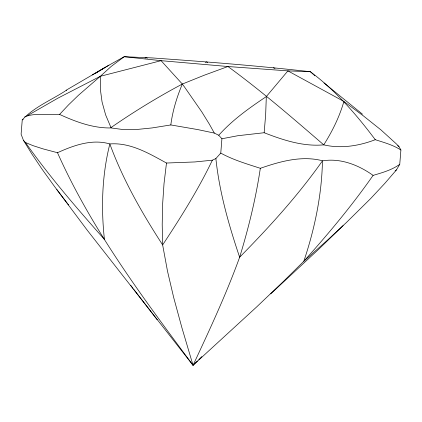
<?xml version="1.0" encoding="UTF-8"?>
<svg xmlns="http://www.w3.org/2000/svg" width="422" height="422" viewBox="0 0 422 422"><rect width="100%" height="100%" fill="white"/><g stroke="black" fill="none" stroke-linecap="round" stroke-linejoin="round"><path stroke-width="0.63" d="M375.279 139.708C356.384 114.568 335.717 90.535 310.323 71.698L287.909 70.885L266.319 96.585L265.66 114.731L264.151 132.73C283.067 140.067 303.17 146.756 323.748 144.857C340.939 148.887 358.99 145.938 375.279 139.708C384.041 142.488 393.098 144.973 400.9 150.005L399.745 164.332L396.443 169.902L384.737 183.475L370.553 198.667L346.262 222.652L327.018 240.519L303.824 261.26L283.959 280.91L256.613 306.973L193.044 365.288L87.322 230.312L54.296 186.192L42.063 169.185L31.966 154.12L23.458 140.357L21.1 134.201L22.255 119.874C33.918 107.22 50.767 100.341 65.057 91.141M311.842 73.069L310.323 71.698L296.392 70.189C248.474 65.025 200.403 61.343 152.326 57.935L124.21 56.712L111.176 66.444L100.341 76.292L100.325 89.068L102.055 101.934L105.632 114.889L111.134 127.94L122.591 129.491L137.124 129.448L152.099 127.935L170.815 124.944L197.802 129.591L214.339 133.088L218.744 135.256L221.919 138.764L220.769 153.091L215.874 158.566L212.361 160.196L194.901 161.948L166.49 163.029C149.077 153.524 130.456 142.325 109.841 143.944C92.065 138.717 73.639 145.384 57.487 152.717L43.002 148.866L32.969 145.637L25.489 142.525L23.458 140.357M170.815 124.944C172.619 110.838 176.844 97.139 182.33 84.052L204.19 75.243L227.949 66.523L287.909 70.885L343.904 101.454L363.168 115.718L380.897 129.855L396.253 143.807L398.964 146.571L400.9 150.005M166.49 163.029L164.031 183.507L162.634 203.979L162.206 224.451L162.644 244.929L167.513 271.214L173.685 297.536L181.882 327.636L193.044 365.288L197.443 360.947M399.745 164.332C391.838 170.013 382.316 172.677 373.095 175.383C358.637 165.065 340.712 157.918 322.714 160.824C301.83 155.28 280.145 161.447 260.321 168.299C255.848 198.445 248.553 228.107 239.638 257.23C226.276 294.145 209.639 329.751 193.044 365.288C143.005 297.79 91.875 229.885 57.487 152.717M343.904 101.454C339.462 116.852 332.309 131.353 323.748 144.857C292.53 117.907 261.276 90.851 227.949 66.523L161.083 60.673L124.21 56.712L108.934 65.194L65.953 90.329M212.361 160.196C198.187 189.773 180.674 217.583 162.644 244.929C141.982 213.02 122.923 179.751 109.841 143.944C102.008 175.072 100.963 207.603 104.429 239.422C76.846 208.199 49.453 176.66 25.489 142.525M373.095 175.383C352.032 205.577 328.353 233.846 303.824 261.26C314.685 228.898 321.786 195.07 322.455 160.861C298.006 195.544 269.357 227.025 239.638 257.23C228.835 225.148 219.424 192.332 215.874 158.566M24.703 116.899C35.517 112.394 48.145 115.412 59.576 114.42L68.559 104.846L78.413 95.303L100.341 76.292L161.083 60.673L182.33 84.052L184.62 87.159L201.753 111.83L209.28 124.021L214.339 133.088M218.744 135.256C232.427 119.922 249.333 107.942 266.319 96.585M201.843 356.606L198.762 359.644M343.107 225.638L318.985 248.964L270.766 293.828M396.443 169.902L395.134 170.884M94.892 73.771L96.685 72.621M97.134 72.336L104.097 68.042M27.794 115.443L57.803 98.21L100.341 76.292M92.26 74.952L108.934 65.194M65.579 90.851L66.623 90.271M182.33 84.052C157.548 97.229 133.341 112.078 110.443 127.956C92.608 128.151 75.57 121.715 59.576 114.42M22.255 119.874L23.236 119.4M205.414 62.44L206.585 61.881L207.724 62.482M144.989 58.109L146.629 57.519L147.162 58.363M221.919 138.764L237.844 135.72L264.151 132.73M260.321 168.299C246.891 163.942 233.192 159.949 220.769 153.091M273.451 67.731L275.012 68.422M397.746 145.653L398.964 146.571M324.012 82.981L362.461 114.183M312.211 73.412L313.335 74.441M314.068 75.127L314.801 75.812M67.921 204.063L68.586 204.913M67.256 203.214L56.838 189.594M157.237 319.792L133.874 289.476M130.82 285.436L133.109 288.469"/></g></svg>
